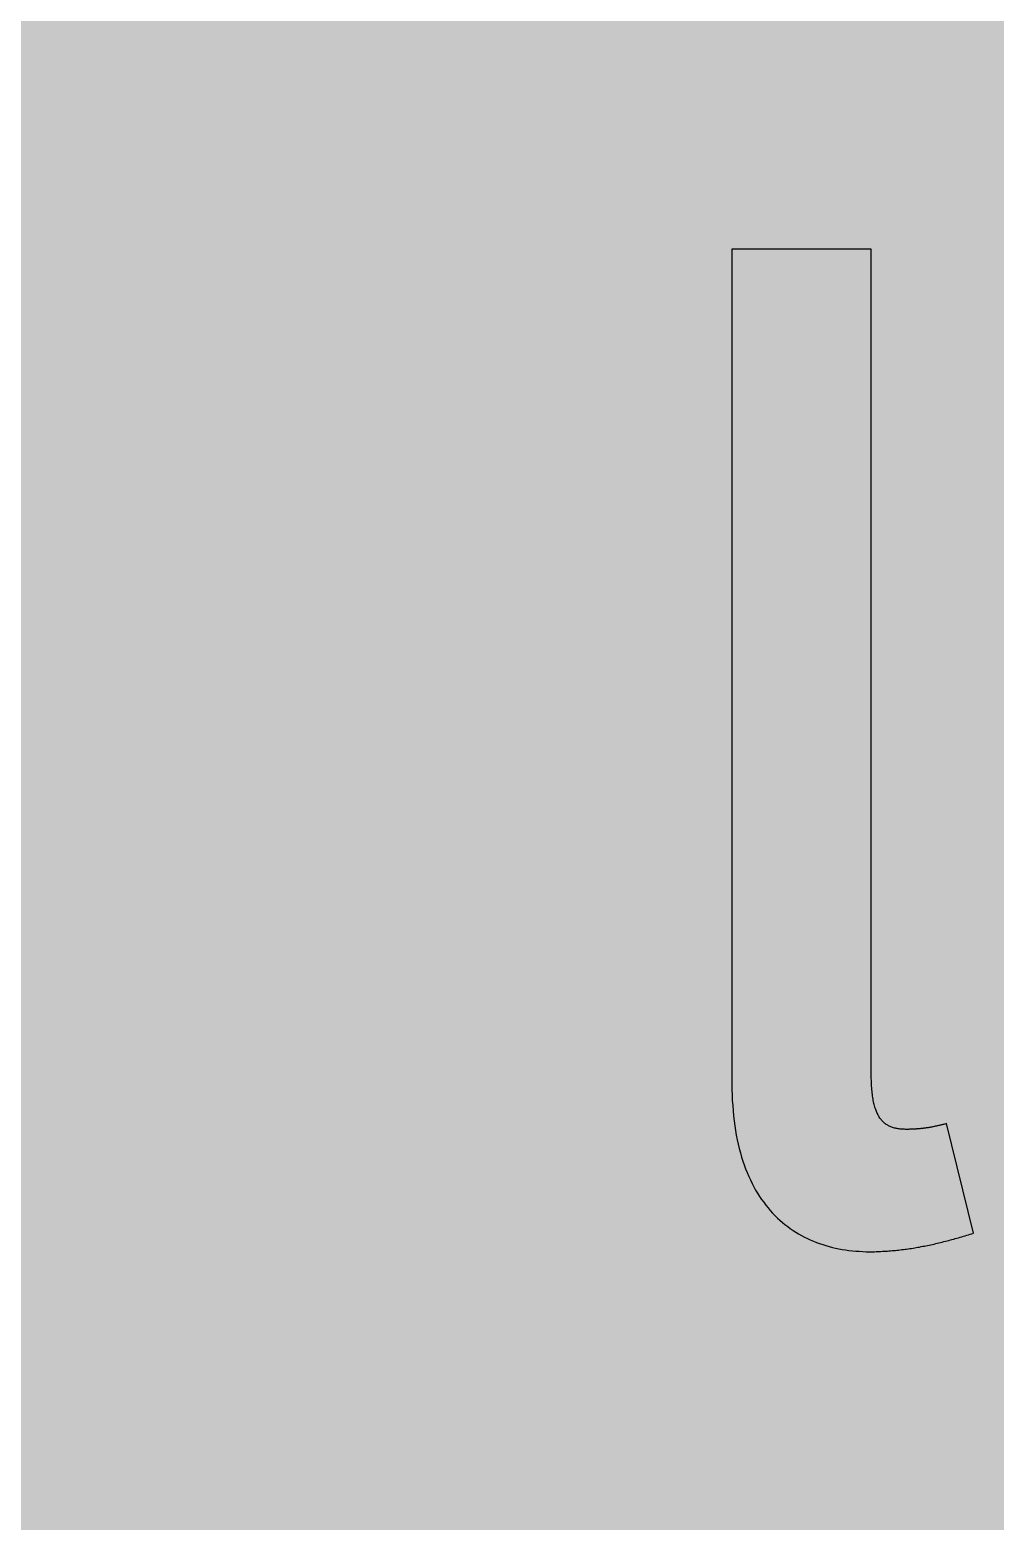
# Model space of a CAD drawing. Header units: millimetres. Extents: x 0 to 265, y 0 to 265.
# Drawn here: x 131.12 to 152.69, y 97.59 to 130.89 of the extents above; entities that cross this region are included whole.
import ezdxf

# ---------------------------------------------------------------- set-up
doc = ezdxf.new("R2010")
doc.units = ezdxf.units.MM

msp = doc.modelspace()

# ---------------------------------------------------------------- hatches: boundary and pattern name
for color, points in [(254, [(14.1633, 0.0536), (13.9878, 0.0533), (13.8125, 0.0559), (13.6373, 0.061), (13.462, 0.0686), (13.2893, 0.0787), (13.114, 0.0914), (12.9413, 0.1041), (12.7686, 0.1219), (12.5959, 0.1397), (12.4231, 0.16), (12.2504, 0.1829), (12.0777, 0.2057), (11.9075, 0.2337), (11.7373, 0.2616), (11.5672, 0.2921), (11.397, 0.3251), (11.2268, 0.3607), (11.0592, 0.3988), (10.8915, 0.4369), (10.7239, 0.4775), (10.5562, 0.5207), (10.3886, 0.5664), (10.2235, 0.6121), (10.0584, 0.6629), (9.8933, 0.7137), (9.7307, 0.7671), (9.5682, 0.8204), (9.4056, 0.8788), (9.2431, 0.9373), (9.083, 0.9982), (8.923, 1.0617), (8.763, 1.1252), (8.6055, 1.1938), (8.4455, 1.2624), (8.2906, 1.331), (8.1331, 1.4046), (7.9781, 1.4783), (7.8232, 1.5545), (7.6708, 1.6332), (7.5184, 1.7145), (7.366, 1.7958), (7.2161, 1.8796), (7.0663, 1.966), (6.919, 2.0523), (6.7716, 2.1438), (6.6243, 2.2352), (6.4795, 2.3266), (6.3348, 2.4232), (6.19, 2.5197), (6.0477, 2.6187), (5.908, 2.7178), (5.7683, 2.8194), (5.6286, 2.9235), (5.4915, 3.0302), (5.3543, 3.1369), (5.2197, 3.2461), (5.0851, 3.3579), (4.953, 3.4722), (4.8209, 3.5865), (4.6914, 3.7033), (4.5644, 3.8202), (4.4348, 3.9395), (4.3104, 4.0615), (4.1859, 4.1859), (4.0615, 4.3104), (3.9395, 4.4348), (3.8202, 4.5618), (3.7033, 4.6914), (3.5865, 4.8209), (3.4722, 4.953), (3.3579, 5.0851), (3.2487, 5.2197), (3.1369, 5.3543), (3.0302, 5.4915), (2.9235, 5.6286), (2.8194, 5.7683), (2.7178, 5.908), (2.6187, 6.0477), (2.5197, 6.19), (2.4232, 6.3348), (2.3266, 6.477), (2.2352, 6.6243), (2.1438, 6.7691), (2.0523, 6.9164), (1.966, 7.0663), (1.8796, 7.2161), (1.7958, 7.366), (1.7145, 7.5184), (1.6332, 7.6708), (1.5545, 7.8232), (1.4783, 7.9781), (1.4046, 8.1331), (1.331, 8.2906), (1.2598, 8.4455), (1.1913, 8.603), (1.1252, 8.763), (1.0592, 8.923), (0.9982, 9.083), (0.9373, 9.2431), (0.8763, 9.4056), (0.8204, 9.5682), (0.7645, 9.7307), (0.7112, 9.8933), (0.6604, 10.0584), (0.6121, 10.2235), (0.5639, 10.3911), (0.5207, 10.5562), (0.4775, 10.7239), (0.4343, 10.8915), (0.3962, 11.0592), (0.3607, 11.2268), (0.3251, 11.397), (0.2921, 11.5672), (0.2616, 11.7373), (0.2311, 11.9075), (0.2057, 12.0802), (0.1803, 12.2504), (0.1575, 12.4231), (0.1372, 12.5959), (0.1194, 12.7686), (0.1041, 12.9413), (0.0889, 13.1166), (0.0787, 13.2893), (0.0686, 13.4645), (0.061, 13.6373), (0.0559, 13.8125), (0.0508, 13.9878), (0.0508, 14.163), (0.0522, 250.5258), (0.0508, 250.7005), (0.0559, 250.8758), (0.061, 251.0485), (0.0686, 251.2238), (0.0787, 251.399), (0.0889, 251.5718), (0.1041, 251.7445), (0.1194, 251.9197), (0.1372, 252.0925), (0.1575, 252.2652), (0.1803, 252.4354), (0.2057, 252.6081), (0.2311, 252.7783), (0.2616, 252.951), (0.2921, 253.1212), (0.3251, 253.2888), (0.3607, 253.459), (0.3962, 253.6266), (0.4343, 253.7968), (0.4775, 253.9644), (0.5207, 254.1295), (0.5639, 254.2972), (0.6121, 254.4623), (0.6604, 254.6274), (0.7112, 254.7925), (0.7645, 254.955), (0.8204, 255.1201), (0.8763, 255.2827), (0.9373, 255.4427), (0.9982, 255.6053), (1.0592, 255.7653), (1.1252, 255.9228), (1.1913, 256.0828), (1.2598, 256.2403), (1.331, 256.3978), (1.4046, 256.5527), (1.4783, 256.7076), (1.5545, 256.8626), (1.6332, 257.015), (1.7145, 257.1674), (1.7958, 257.3198), (1.8796, 257.4696), (1.966, 257.6195), (2.0523, 257.7694), (2.1438, 257.9167), (2.2352, 258.0615), (2.3266, 258.2088), (2.4232, 258.3536), (2.5197, 258.4958), (2.6187, 258.638), (2.7178, 258.7777), (2.8194, 258.92), (2.9235, 259.0571), (3.0302, 259.1943), (3.1369, 259.3315), (3.2487, 259.4661), (3.3579, 259.6007), (3.4722, 259.7328), (3.5865, 259.8649), (3.7033, 259.9944), (3.8202, 260.1239), (3.9395, 260.2509), (4.0615, 260.3779), (4.1859, 260.5024), (4.3104, 260.6243), (4.4348, 260.7462), (4.5644, 260.8656), (4.6914, 260.985), (4.8209, 261.0993), (4.953, 261.2161), (5.0851, 261.3279), (5.2197, 261.4397), (5.3543, 261.5489), (5.4915, 261.6556), (5.6286, 261.7622), (5.7683, 261.8664), (5.908, 261.968), (6.0477, 262.0696), (6.19, 262.1686), (6.3348, 262.2652), (6.4795, 262.3591), (6.6243, 262.4531), (6.7716, 262.5446), (6.919, 262.6335), (7.0663, 262.7198), (7.2161, 262.8062), (7.366, 262.89), (7.5184, 262.9738), (7.6708, 263.0526), (7.8232, 263.1313), (7.9781, 263.2075), (8.1331, 263.2812), (8.2906, 263.3548), (8.4455, 263.4259), (8.6055, 263.4945), (8.763, 263.5606), (8.923, 263.6266), (9.083, 263.6901), (9.2431, 263.7511), (9.4056, 263.8095), (9.5682, 263.8654), (9.7307, 263.9212), (9.8933, 263.9746), (10.0584, 264.0254), (10.2235, 264.0736), (10.3886, 264.1219), (10.5562, 264.1676), (10.7239, 264.2108), (10.8915, 264.2514), (11.0592, 264.2895), (11.2268, 264.3276), (11.397, 264.3632), (11.5672, 264.3937), (11.7373, 264.4267), (11.9075, 264.4546), (12.0777, 264.48), (12.2504, 264.5054), (12.4231, 264.5283), (12.5959, 264.5486), (12.7686, 264.5664), (12.9413, 264.5816), (13.114, 264.5969), (13.2893, 264.6096), (13.462, 264.6172), (13.6373, 264.6248), (13.8125, 264.6324), (13.9878, 264.635), (14.163, 264.635), (250.5244, 264.637), (250.698, 264.635), (250.8733, 264.6324), (251.0485, 264.6248), (251.2238, 264.6172), (251.3965, 264.6096), (251.5718, 264.5969), (251.7445, 264.5816), (251.9172, 264.5664), (252.0899, 264.5486), (252.2626, 264.5283), (252.4354, 264.5054), (252.6081, 264.48), (252.7783, 264.4546), (252.9484, 264.4267), (253.1186, 264.3937), (253.2888, 264.3632), (253.459, 264.3276), (253.6266, 264.2895), (253.7968, 264.2514), (253.9644, 264.2108), (254.1295, 264.1676), (254.2972, 264.1219), (254.4623, 264.0736), (254.6274, 264.0254), (254.7925, 263.9746), (254.955, 263.9212), (255.1201, 263.8654), (255.2827, 263.8095), (255.4427, 263.7511), (255.6053, 263.6901), (255.7653, 263.6266), (255.9228, 263.5606), (256.0828, 263.4945), (256.2403, 263.4259), (256.3978, 263.3548), (256.5527, 263.2812), (256.7076, 263.2075), (256.8626, 263.1313), (257.0175, 263.0526), (257.1699, 262.9738), (257.3198, 262.89), (257.4696, 262.8062), (257.6195, 262.7198), (257.7694, 262.6335), (257.9167, 262.5446), (258.064, 262.4531), (258.2088, 262.3591), (258.3536, 262.2652), (258.4958, 262.1686), (258.638, 262.0696), (258.7803, 261.968), (258.92, 261.8664), (259.0571, 261.7622), (259.1943, 261.6556), (259.3315, 261.5489), (259.4661, 261.4397), (259.6007, 261.3279), (259.7328, 261.2161), (259.8649, 261.0993), (259.9944, 260.985), (260.1239, 260.8656), (260.2509, 260.7462), (260.3779, 260.6243), (260.5024, 260.5024), (260.6243, 260.3779), (260.7462, 260.2509), (260.8656, 260.1239), (260.985, 259.9944), (261.1018, 259.8649), (261.2161, 259.7328), (261.3279, 259.6007), (261.4397, 259.4661), (261.5489, 259.3315), (261.6556, 259.1943), (261.7622, 259.0571), (261.8664, 258.92), (261.968, 258.7777), (262.0696, 258.638), (262.1686, 258.4958), (262.2652, 258.3536), (262.3591, 258.2088), (262.4531, 258.0615), (262.5446, 257.9167), (262.6335, 257.7694), (262.7198, 257.6195), (262.8062, 257.4696), (262.89, 257.3198), (262.9738, 257.1674), (263.0526, 257.015), (263.1313, 256.8626), (263.2075, 256.7076), (263.2812, 256.5527), (263.3548, 256.3978), (263.4259, 256.2403), (263.4945, 256.0828), (263.5606, 255.9228), (263.6266, 255.7653), (263.6876, 255.6053), (263.7485, 255.4427), (263.8095, 255.2827), (263.8654, 255.1201), (263.9212, 254.955), (263.9746, 254.7925), (264.0254, 254.6274), (264.0736, 254.4623), (264.1219, 254.2972), (264.1651, 254.1295), (264.2083, 253.9644), (264.2489, 253.7968), (264.2895, 253.6266), (264.3251, 253.459), (264.3607, 253.2888), (264.3937, 253.1212), (264.4242, 252.951), (264.4521, 252.7783), (264.48, 252.6081), (264.5054, 252.4354), (264.5258, 252.2652), (264.5461, 252.0925), (264.5664, 251.9197), (264.5816, 251.7445), (264.5943, 251.5718), (264.607, 251.399), (264.6172, 251.2238), (264.6248, 251.0485), (264.6299, 250.8758), (264.6324, 250.7005), (264.635, 250.5253), (264.6355, 14.1647), (264.6324, 13.9878), (264.6299, 13.8125), (264.6248, 13.6373), (264.6172, 13.4645), (264.607, 13.2893), (264.5943, 13.1166), (264.5816, 12.9413), (264.5664, 12.7686), (264.5461, 12.5959), (264.5258, 12.4231), (264.5054, 12.2504), (264.48, 12.0802), (264.4521, 11.9075), (264.4242, 11.7373), (264.3937, 11.5672), (264.3607, 11.397), (264.3251, 11.2268), (264.2895, 11.0592), (264.2489, 10.8915), (264.2083, 10.7239), (264.1651, 10.5562), (264.1219, 10.3911), (264.0736, 10.2235), (264.0254, 10.0584), (263.9746, 9.8933), (263.9212, 9.7307), (263.8654, 9.5682), (263.8095, 9.4056), (263.7485, 9.2431), (263.6876, 9.083), (263.6266, 8.923), (263.5606, 8.763), (263.4945, 8.603), (263.4259, 8.4455), (263.3548, 8.2906), (263.2812, 8.1331), (263.2075, 7.9781), (263.1313, 7.8232), (263.0526, 7.6708), (262.9738, 7.5184), (262.89, 7.366), (262.8062, 7.2161), (262.7198, 7.0663), (262.6335, 6.9164), (262.5446, 6.7691), (262.4531, 6.6243), (262.3591, 6.477), (262.2652, 6.3348), (262.1686, 6.19), (262.0696, 6.0477), (261.968, 5.908), (261.8664, 5.7683), (261.7622, 5.6286), (261.6556, 5.4915), (261.5489, 5.3543), (261.4397, 5.2197), (261.3279, 5.0851), (261.2161, 4.953), (261.1018, 4.8209), (260.985, 4.6914), (260.8656, 4.5618), (260.7462, 4.4348), (260.6243, 4.3104), (260.5024, 4.1859), (260.3779, 4.0615), (260.2509, 3.9395), (260.1239, 3.8202), (259.9944, 3.7033), (259.8649, 3.5865), (259.7328, 3.4722), (259.6007, 3.3579), (259.4661, 3.2461), (259.3315, 3.1369), (259.1943, 3.0302), (259.0571, 2.9235), (258.92, 2.8194), (258.7803, 2.7178), (258.638, 2.6187), (258.4958, 2.5197), (258.3536, 2.4232), (258.2088, 2.3266), (258.064, 2.2352), (257.9167, 2.1438), (257.7694, 2.0523), (257.6195, 1.966), (257.4696, 1.8796), (257.3198, 1.7958), (257.1699, 1.7145), (257.0175, 1.6332), (256.8626, 1.5545), (256.7076, 1.4783), (256.5527, 1.4046), (256.3978, 1.331), (256.2403, 1.2624), (256.0828, 1.1938), (255.9228, 1.1252), (255.7653, 1.0617), (255.6053, 0.9982), (255.4427, 0.9373), (255.2827, 0.8788), (255.1201, 0.8204), (254.955, 0.7671), (254.7925, 0.7137), (254.6274, 0.6629), (254.4623, 0.6121), (254.2972, 0.5664), (254.1295, 0.5207), (253.9644, 0.4775), (253.7968, 0.4369), (253.6266, 0.3988), (253.459, 0.3607), (253.2888, 0.3251), (253.1186, 0.2921), (252.9484, 0.2616), (252.7783, 0.2337), (252.6081, 0.2057), (252.4354, 0.1829), (252.2626, 0.16), (252.0899, 0.1397), (251.9172, 0.1219), (251.7445, 0.1041), (251.5718, 0.0914), (251.3965, 0.0787), (251.2238, 0.0686), (251.0485, 0.061), (250.8733, 0.0559), (250.698, 0.0533), (250.5227, 0.0533)]), (144, [(14.1633, 5.3453), (13.9344, 5.3467), (13.7084, 5.3543), (13.4849, 5.3696), (13.2613, 5.3899), (13.0378, 5.4153), (12.8194, 5.4458), (12.6009, 5.4813), (12.385, 5.522), (12.1717, 5.5702), (11.9583, 5.621), (11.7475, 5.6794), (11.5392, 5.7404), (11.3335, 5.8064), (11.1303, 5.8801), (10.9296, 5.9563), (10.729, 6.0376), (10.5334, 6.1239), (10.3378, 6.2128), (10.1473, 6.3094), (9.9593, 6.4084), (9.7714, 6.5126), (9.5885, 6.6218), (9.4082, 6.7335), (9.2304, 6.8504), (9.0576, 6.9698), (8.8849, 7.0968), (8.7173, 7.2238), (8.5522, 7.3584), (8.3896, 7.4955), (8.2321, 7.6352), (8.0772, 7.78), (7.9273, 7.9273), (7.7775, 8.0772), (7.6352, 8.2321), (7.493, 8.3922), (7.3558, 8.5522), (7.2238, 8.7173), (7.0942, 8.8875), (6.9698, 9.0576), (6.8504, 9.2329), (6.7335, 9.4107), (6.6192, 9.591), (6.5126, 9.7739), (6.4084, 9.9593), (6.3068, 10.1473), (6.2128, 10.3403), (6.1214, 10.5334), (6.035, 10.7315), (5.9538, 10.9296), (5.8776, 11.1303), (5.8064, 11.3335), (5.7404, 11.5418), (5.6769, 11.75), (5.621, 11.9583), (5.5677, 12.1717), (5.522, 12.385), (5.4813, 12.6009), (5.4432, 12.8194), (5.4127, 13.0404), (5.3873, 13.2613), (5.3696, 13.4849), (5.3543, 13.7084), (5.3467, 13.937), (5.3416, 14.163), (5.3439, 250.5258), (5.3467, 250.7513), (5.3543, 250.9774), (5.3696, 251.2035), (5.3873, 251.427), (5.4127, 251.648), (5.4432, 251.8664), (5.4813, 252.0848), (5.522, 252.3007), (5.5677, 252.5166), (5.621, 252.7275), (5.6769, 252.9383), (5.7404, 253.1466), (5.8064, 253.3523), (5.8776, 253.5555), (5.9538, 253.7587), (6.035, 253.9568), (6.1214, 254.1524), (6.2128, 254.348), (6.3068, 254.5385), (6.4084, 254.729), (6.5126, 254.9144), (6.6192, 255.0973), (6.7335, 255.2776), (6.8504, 255.4554), (6.9698, 255.6307), (7.0942, 255.8009), (7.2238, 255.9685), (7.3558, 256.1336), (7.493, 256.2962), (7.6352, 256.4536), (7.7775, 256.6086), (7.9273, 256.761), (8.0772, 256.9083), (8.2321, 257.0531), (8.3896, 257.1928), (8.5522, 257.3299), (8.7173, 257.462), (8.8849, 257.5916), (9.0576, 257.716), (9.2304, 257.8379), (9.4082, 257.9548), (9.5885, 258.0665), (9.7714, 258.1758), (9.9593, 258.2799), (10.1473, 258.379), (10.3378, 258.4729), (10.5334, 258.5644), (10.729, 258.6507), (10.9296, 258.732), (11.1303, 258.8082), (11.3335, 258.8793), (11.5392, 258.9479), (11.7475, 259.0089), (11.9583, 259.0673), (12.1717, 259.1181), (12.385, 259.1638), (12.6009, 259.207), (12.8194, 259.2426), (13.0378, 259.273), (13.2613, 259.2984), (13.4849, 259.3188), (13.7084, 259.3315), (13.9344, 259.3416), (14.163, 259.3442), (250.5244, 259.3453), (250.7513, 259.3416), (250.9774, 259.3315), (251.2009, 259.3188), (251.4244, 259.2984), (251.6454, 259.273), (251.8664, 259.2426), (252.0848, 259.207), (252.3007, 259.1638), (252.5141, 259.1181), (252.7275, 259.0673), (252.9383, 259.0089), (253.1466, 258.9479), (253.3523, 258.8793), (253.5555, 258.8082), (253.7562, 258.732), (253.9568, 258.6507), (254.1524, 258.5644), (254.348, 258.4729), (254.5385, 258.379), (254.7264, 258.2799), (254.9144, 258.1758), (255.0973, 258.0665), (255.2776, 257.9548), (255.4554, 257.8379), (255.6281, 257.716), (255.8009, 257.5916), (255.9685, 257.462), (256.1336, 257.3299), (256.2962, 257.1928), (256.4536, 257.0531), (256.6086, 256.9083), (256.7584, 256.761), (256.9083, 256.6086), (257.0505, 256.4536), (257.1928, 256.2962), (257.3299, 256.1336), (257.462, 255.9685), (257.5916, 255.8009), (257.716, 255.6307), (257.8354, 255.4554), (257.9522, 255.2776), (258.0665, 255.0973), (258.1732, 254.9144), (258.2774, 254.729), (258.379, 254.5385), (258.4729, 254.348), (258.5644, 254.1524), (258.6507, 253.9568), (258.732, 253.7587), (258.8082, 253.5555), (258.8793, 253.3523), (258.9454, 253.1466), (259.0089, 252.9383), (259.0648, 252.7275), (259.1156, 252.5166), (259.1638, 252.3007), (259.2045, 252.0848), (259.24, 251.8664), (259.2705, 251.648), (259.2959, 251.427), (259.3162, 251.2035), (259.3315, 250.9774), (259.3391, 250.7513), (259.3416, 250.5253), (259.3439, 14.1647), (259.3391, 13.937), (259.3315, 13.7084), (259.3162, 13.4849), (259.2959, 13.2613), (259.2705, 13.0404), (259.24, 12.8194), (259.2045, 12.6009), (259.1638, 12.385), (259.1156, 12.1717), (259.0648, 11.9583), (259.0089, 11.75), (258.9454, 11.5418), (258.8793, 11.3335), (258.8082, 11.1303), (258.732, 10.9296), (258.6507, 10.7315), (258.5644, 10.5334), (258.4729, 10.3403), (258.379, 10.1473), (258.2774, 9.9593), (258.1732, 9.7739), (258.0665, 9.591), (257.9522, 9.4107), (257.8354, 9.2329), (257.716, 9.0576), (257.5916, 8.8875), (257.462, 8.7173), (257.3299, 8.5522), (257.1928, 8.3922), (257.0505, 8.2321), (256.9083, 8.0772), (256.7584, 7.9273), (256.6086, 7.78), (256.4536, 7.6352), (256.2962, 7.4955), (256.1336, 7.3584), (255.9685, 7.2238), (255.8009, 7.0968), (255.6281, 6.9698), (255.4554, 6.8504), (255.2776, 6.7335), (255.0973, 6.6218), (254.9144, 6.5126), (254.7264, 6.4084), (254.5385, 6.3094), (254.348, 6.2128), (254.1524, 6.1239), (253.9568, 6.0376), (253.7562, 5.9563), (253.5555, 5.8801), (253.3523, 5.8064), (253.1466, 5.7404), (252.9383, 5.6794), (252.7275, 5.621), (252.5141, 5.5702), (252.3007, 5.522), (252.0848, 5.4813), (251.8664, 5.4458), (251.6454, 5.4153), (251.4244, 5.3899), (251.2009, 5.3696), (250.9774, 5.3543), (250.7513, 5.3467), (250.5227, 5.3442)]), (254, [(151.6006, 106.4683), (151.5821, 106.4616), (151.5669, 106.459), (151.5516, 106.4539), (151.5339, 106.4489), (151.5186, 106.4463), (151.5034, 106.4412), (151.4881, 106.4387), (151.4704, 106.4336), (151.4551, 106.4311), (151.4399, 106.426), (151.4246, 106.4235), (151.4094, 106.4209), (151.3942, 106.4158), (151.3789, 106.4133), (151.3637, 106.4108), (151.3484, 106.4082), (151.3332, 106.4031), (151.3205, 106.4006), (151.3053, 106.3981), (151.29, 106.3955), (151.2748, 106.393), (151.2595, 106.3904), (151.2468, 106.3879), (151.2316, 106.3854), (151.2164, 106.3828), (151.2037, 106.3803), (151.1884, 106.3777), (151.1757, 106.3752), (151.1605, 106.3727), (151.1478, 106.3727), (151.1325, 106.3701), (151.1198, 106.3676), (151.1046, 106.365), (151.0919, 106.365), (151.0792, 106.3625), (151.064, 106.36), (151.0513, 106.36), (151.0386, 106.3574), (151.0259, 106.3574), (151.0106, 106.3549), (150.9979, 106.3549), (150.9852, 106.3523), (150.9725, 106.3523), (150.9598, 106.3498), (150.9471, 106.3498), (150.9319, 106.3498), (150.9192, 106.3473), (150.9065, 106.3473), (150.8938, 106.3473), (150.8811, 106.3447), (150.8684, 106.3447), (150.8582, 106.3447), (150.8455, 106.3422), (150.8328, 106.3422), (150.8201, 106.3422), (150.8074, 106.3422), (150.7947, 106.3422), (150.782, 106.3422), (150.7719, 106.3422), (150.7592, 106.3396), (150.7465, 106.3396), (150.7338, 106.3396), (150.7236, 106.3396), (150.7109, 106.3396), (150.6855, 106.3396), (150.6601, 106.3422), (150.6372, 106.3422), (150.6118, 106.3447), (150.589, 106.3447), (150.5661, 106.3473), (150.5433, 106.3498), (150.5204, 106.3523), (150.5001, 106.3574), (150.4772, 106.36), (150.4569, 106.365), (150.4366, 106.3701), (150.4163, 106.3752), (150.3959, 106.3828), (150.3782, 106.3879), (150.3578, 106.3955), (150.3401, 106.4031), (150.3223, 106.4108), (150.3045, 106.4209), (150.2867, 106.4311), (150.2715, 106.4412), (150.2537, 106.4514), (150.2385, 106.4616), (150.2232, 106.4743), (150.208, 106.487), (150.1927, 106.4997), (150.1775, 106.5149), (150.1648, 106.5276), (150.1496, 106.5428), (150.1369, 106.5606), (150.1242, 106.5759), (150.1115, 106.5936), (150.0988, 106.6114), (150.0886, 106.6317), (150.0759, 106.6521), (150.0657, 106.6724), (150.0556, 106.6927), (150.0454, 106.7156), (150.0353, 106.7384), (150.0251, 106.7613), (150.0175, 106.7867), (150.0073, 106.8121), (149.9997, 106.8375), (149.9921, 106.8654), (149.9845, 106.8934), (149.9768, 106.9213), (149.9718, 106.9518), (149.9641, 106.9823), (149.9591, 107.0153), (149.954, 107.0483), (149.9489, 107.0813), (149.9438, 107.1169), (149.9387, 107.1524), (149.9362, 107.188), (149.9311, 107.2261), (149.9286, 107.2642), (149.926, 107.3048), (149.9235, 107.3455), (149.921, 107.3861), (149.921, 107.4293), (149.9184, 107.4725), (149.9184, 107.5182), (149.9159, 107.5639), (149.9159, 107.6096), (149.9182, 125.9953), (146.8067, 125.9953), (146.8067, 107.3573), (146.8069, 107.2312), (146.8095, 107.1067), (146.8145, 106.9873), (146.8222, 106.8705), (146.8298, 106.7537), (146.8425, 106.6394), (146.8552, 106.5301), (146.8679, 106.4209), (146.8857, 106.3142), (146.9034, 106.2101), (146.9238, 106.1085), (146.9466, 106.0094), (146.9695, 105.9104), (146.9949, 105.8164), (147.0203, 105.7224), (147.0508, 105.631), (147.0812, 105.5446), (147.1117, 105.4583), (147.1447, 105.3744), (147.1803, 105.2906), (147.2184, 105.2119), (147.2565, 105.1331), (147.2946, 105.0569), (147.3352, 104.9858), (147.3784, 104.9122), (147.4216, 104.8436), (147.4673, 104.7775), (147.5156, 104.7115), (147.5613, 104.648), (147.6121, 104.587), (147.6629, 104.5286), (147.7137, 104.4702), (147.767, 104.4143), (147.8204, 104.361), (147.8763, 104.3102), (147.9347, 104.2619), (147.9906, 104.2137), (148.0515, 104.1679), (148.1099, 104.1248), (148.1709, 104.0841), (148.2344, 104.0435), (148.2954, 104.0054), (148.3614, 103.9698), (148.4249, 103.9343), (148.4909, 103.9012), (148.557, 103.8708), (148.6256, 103.8428), (148.6941, 103.8149), (148.7627, 103.7895), (148.8338, 103.7666), (148.905, 103.7438), (148.9761, 103.7234), (149.0497, 103.7057), (149.1209, 103.6879), (149.1945, 103.6726), (149.2707, 103.6599), (149.3444, 103.6472), (149.4206, 103.6371), (149.4968, 103.6295), (149.573, 103.6218), (149.6517, 103.6168), (149.7279, 103.6117), (149.8067, 103.6091), (149.8854, 103.6091), (149.921, 103.6091), (149.9565, 103.6091), (149.9921, 103.6091), (150.0276, 103.6117), (150.0632, 103.6117), (150.0988, 103.6142), (150.1343, 103.6142), (150.1699, 103.6168), (150.208, 103.6193), (150.2435, 103.6193), (150.2791, 103.6218), (150.3147, 103.6244), (150.3502, 103.6269), (150.3858, 103.632), (150.4213, 103.6345), (150.4569, 103.6371), (150.4925, 103.6422), (150.528, 103.6447), (150.5636, 103.6498), (150.6017, 103.6549), (150.6372, 103.6574), (150.6728, 103.6625), (150.7084, 103.6676), (150.7439, 103.6726), (150.7795, 103.6777), (150.815, 103.6828), (150.8531, 103.6904), (150.8887, 103.6955), (150.9243, 103.7006), (150.9598, 103.7082), (150.9954, 103.7133), (151.0309, 103.7209), (151.069, 103.7285), (151.1046, 103.7336), (151.1402, 103.7412), (151.1757, 103.7488), (151.2138, 103.7565), (151.2494, 103.7641), (151.2849, 103.7717), (151.3205, 103.7793), (151.3586, 103.7895), (151.3942, 103.7971), (151.4297, 103.8047), (151.4678, 103.8149), (151.5034, 103.8225), (151.5389, 103.8327), (151.577, 103.8403), (151.6126, 103.8504), (151.6507, 103.8606), (151.6863, 103.8708), (151.7218, 103.8809), (151.7599, 103.8911), (151.7955, 103.9012), (151.8336, 103.9114), (151.8691, 103.9216), (151.9072, 103.9317), (151.9428, 103.9419), (151.9809, 103.9546), (152.0165, 103.9647), (152.0546, 103.9749), (152.0927, 103.9876), (152.1282, 103.9978), (152.1663, 104.0105), (152.2019, 104.0232)])]:
    msp.add_hatch(color=color).paths.add_polyline_path(points)
h = msp.add_hatch(color=254)
h.paths.add_polyline_path([(134.6468, 103.7703), (134.6479, 103.7844), (134.6505, 103.8022), (134.6556, 103.8174), (134.6581, 103.8352), (134.6606, 103.8504), (134.6657, 103.8682), (134.6683, 103.8835), (134.6708, 103.9012), (134.6759, 103.919), (134.6784, 103.9343), (134.6835, 103.952), (134.686, 103.9673), (134.6911, 103.9851), (134.6962, 104.0028), (134.6987, 104.0181), (134.7038, 104.0359), (134.7064, 104.0536), (134.7114, 104.0689), (134.7165, 104.0867), (134.7216, 104.1044), (134.7241, 104.1197), (134.7292, 104.1375), (134.7343, 104.1552), (134.7394, 104.1705), (134.7419, 104.1883), (134.747, 104.206), (134.7521, 104.2238), (134.7572, 104.2391), (134.7622, 104.2568), (134.7673, 104.2746), (134.7724, 104.2924), (134.7749, 104.3076), (134.78, 104.3254), (134.7851, 104.3432), (134.7902, 104.361), (134.7953, 104.3762), (134.8003, 104.394), (134.8054, 104.4118), (134.8105, 104.427), (134.8156, 104.4448), (134.8207, 104.4626), (134.8257, 104.4804), (134.8308, 104.4956), (134.8359, 104.5134), (134.841, 104.5312), (134.8461, 104.5464), (134.8511, 104.5642), (134.8537, 104.582), (134.8588, 104.5972), (134.8638, 104.615), (134.8689, 104.6328), (134.874, 104.648), (134.8791, 104.6658), (134.8842, 104.681), (134.8892, 104.6988), (134.8943, 104.7166), (134.8994, 104.7318), (134.9019, 104.7496), (134.907, 104.7648), (134.9121, 104.7826), (134.9172, 104.7979), (134.9223, 104.8156), (134.9273, 104.8309), (134.9299, 104.8487), (134.9604, 104.808), (134.9908, 104.7674), (135.0213, 104.7293), (135.0543, 104.6912), (135.0848, 104.6531), (135.1178, 104.615), (135.1509, 104.5794), (135.1839, 104.5413), (135.2169, 104.5058), (135.2499, 104.4702), (135.2855, 104.4346), (135.3185, 104.4016), (135.3541, 104.3661), (135.3896, 104.333), (135.4277, 104.3), (135.4633, 104.267), (135.5014, 104.2365), (135.5395, 104.2035), (135.5776, 104.173), (135.6157, 104.1451), (135.6563, 104.1146), (135.697, 104.0841), (135.7376, 104.0562), (135.7782, 104.0282), (135.8189, 104.0028), (135.8621, 103.9749), (135.9027, 103.9495), (135.9459, 103.9241), (135.9916, 103.8987), (136.0348, 103.8733), (136.0805, 103.8504), (136.1262, 103.8276), (136.1719, 103.8047), (136.2177, 103.7844), (136.2659, 103.7615), (136.3142, 103.7412), (136.3624, 103.7209), (136.4107, 103.7031), (136.4615, 103.6853), (136.5098, 103.6676), (136.5606, 103.6498), (136.6139, 103.632), (136.6647, 103.6168), (136.718, 103.6015), (136.7714, 103.5863), (136.8247, 103.5736), (136.8806, 103.5609), (136.9365, 103.5482), (136.9924, 103.5355), (137.0482, 103.5253), (137.1067, 103.5152), (137.1651, 103.505), (137.2235, 103.4974), (137.2819, 103.4898), (137.3429, 103.4821), (137.4038, 103.4745), (137.4648, 103.4694), (137.5258, 103.4644), (137.5893, 103.4593), (137.6528, 103.4567), (137.7188, 103.4542), (137.7823, 103.4517), (137.8483, 103.4517), (137.9144, 103.4517), (138.082, 103.4517), (138.2446, 103.4593), (138.4046, 103.4694), (138.5621, 103.4821), (138.7196, 103.5025), (138.872, 103.5253), (139.0218, 103.5507), (139.1717, 103.5812), (139.3165, 103.6168), (139.4612, 103.6574), (139.6009, 103.7006), (139.7406, 103.7488), (139.8753, 103.7996), (140.0099, 103.8581), (140.1394, 103.919), (140.269, 103.9825), (140.3934, 104.0536), (140.5179, 104.1273), (140.6398, 104.206), (140.7566, 104.2899), (140.8735, 104.3762), (140.9878, 104.4677), (141.097, 104.5642), (141.2062, 104.6658), (141.3104, 104.7725), (141.4145, 104.8817), (141.5161, 104.996), (141.6126, 105.1179), (141.7091, 105.2398), (141.8006, 105.3694), (141.892, 105.504), (141.9784, 105.6411), (142.0647, 105.7834), (142.146, 105.9332), (142.2273, 106.0856), (142.3035, 106.2431), (142.3772, 106.4057), (142.4508, 106.5708), (142.5194, 106.7435), (142.5854, 106.9213), (142.6489, 107.1016), (142.7124, 107.2896), (142.7709, 107.4801), (142.8267, 107.6782), (142.8801, 107.8789), (142.9309, 108.0846), (142.9791, 108.298), (143.0223, 108.5139), (143.0655, 108.7349), (143.1061, 108.9635), (143.1442, 109.1946), (143.1773, 109.4334), (143.2103, 109.6747), (143.2382, 109.9236), (143.2636, 110.175), (143.289, 110.4341), (143.3093, 110.6983), (143.3271, 110.965), (143.3424, 111.2393), (143.3551, 111.5187), (143.3652, 111.8032), (143.3703, 112.0953), (143.3754, 112.3899), (143.3779, 112.6896), (143.3754, 112.9868), (143.3703, 113.2764), (143.3652, 113.5609), (143.3551, 113.8352), (143.3424, 114.1044), (143.3271, 114.366), (143.3119, 114.6226), (143.2916, 114.8715), (143.2687, 115.1128), (143.2433, 115.349), (143.2154, 115.5776), (143.1874, 115.8011), (143.1544, 116.017), (143.1188, 116.2279), (143.0833, 116.4336), (143.0426, 116.6317), (143.002, 116.8248), (142.9563, 117.0102), (142.9106, 117.1905), (142.8623, 117.3658), (142.8115, 117.536), (142.7582, 117.6985), (142.7048, 117.856), (142.6464, 118.0109), (142.588, 118.1583), (142.5245, 118.3005), (142.461, 118.4377), (142.3975, 118.5697), (142.3289, 118.6967), (142.2603, 118.8187), (142.1867, 118.9355), (142.113, 119.0473), (142.0393, 119.1565), (141.9606, 119.2581), (141.8819, 119.3571), (141.8006, 119.4511), (141.7193, 119.5426), (141.6355, 119.6264), (141.5491, 119.7077), (141.4602, 119.7864), (141.3713, 119.8575), (141.2799, 119.9286), (141.1859, 119.9921), (141.0919, 120.0531), (140.9954, 120.1115), (140.8963, 120.1649), (140.7973, 120.2157), (140.6982, 120.2639), (140.5941, 120.3071), (140.4899, 120.3452), (140.3858, 120.3833), (140.2791, 120.4163), (140.1724, 120.4468), (140.0607, 120.4747), (139.9515, 120.4976), (139.8397, 120.5205), (139.7254, 120.5382), (139.6111, 120.5535), (139.4968, 120.5662), (139.3774, 120.5789), (139.2606, 120.5865), (139.1412, 120.5916), (139.0218, 120.5941), (138.8999, 120.5967), (138.8212, 120.5967), (138.7475, 120.5941), (138.6713, 120.5916), (138.5976, 120.5865), (138.524, 120.5814), (138.4529, 120.5763), (138.3792, 120.5687), (138.3106, 120.5611), (138.2395, 120.5509), (138.1709, 120.5408), (138.1023, 120.5281), (138.0363, 120.5154), (137.9703, 120.5027), (137.9042, 120.4874), (137.8407, 120.4722), (137.7772, 120.457), (137.7137, 120.4392), (137.6528, 120.4189), (137.5893, 120.4011), (137.5308, 120.3808), (137.4699, 120.3579), (137.4115, 120.3376), (137.353, 120.3147), (137.2972, 120.2893), (137.2413, 120.2639), (137.1854, 120.2385), (137.1295, 120.2131), (137.0762, 120.1852), (137.0228, 120.1572), (136.9695, 120.1293), (136.9187, 120.0988), (136.8679, 120.0683), (136.8171, 120.0379), (136.7688, 120.0048), (136.7206, 119.9718), (136.6723, 119.9388), (136.6241, 119.9032), (136.5783, 119.8702), (136.5326, 119.8347), (136.4869, 119.7966), (136.4412, 119.761), (136.398, 119.7229), (136.3548, 119.6848), (136.3116, 119.6467), (136.271, 119.6061), (136.2304, 119.5654), (136.1897, 119.5248), (136.1491, 119.4841), (136.111, 119.441), (136.0729, 119.4003), (136.0348, 119.3571), (135.9967, 119.314), (135.9611, 119.2682), (135.9256, 119.2251), (135.89, 119.1793), (135.8544, 119.1336), (135.8189, 119.0879), (135.7859, 119.0422), (135.7528, 118.9939), (135.7224, 118.9482), (135.6893, 118.8999), (135.6589, 118.8517), (135.6284, 118.8034), (135.5979, 118.7526), (135.599, 125.9953), (132.4875, 125.9953), (132.4875, 103.7703)])
edge = h.paths.add_edge_path(flags=16)
edge.add_line((137.9485, 118.0246), (138.0261, 118.0211))
edge.add_line((138.0261, 118.0211), (138.1049, 118.0186))
edge.add_line((138.1049, 118.0186), (138.1811, 118.0135))
edge.add_line((138.1811, 118.0135), (138.2547, 118.0059))
edge.add_line((138.2547, 118.0059), (138.3284, 117.9982))
edge.add_line((138.3284, 117.9982), (138.3995, 117.9855))
edge.add_line((138.3995, 117.9855), (138.4681, 117.9703))
edge.add_line((138.4681, 117.9703), (138.5367, 117.9551))
edge.add_line((138.5367, 117.9551), (138.6027, 117.9373))
edge.add_line((138.6027, 117.9373), (138.6662, 117.9144))
edge.add_line((138.6662, 117.9144), (138.7297, 117.8916))
edge.add_line((138.7297, 117.8916), (138.7907, 117.8662))
edge.add_line((138.7907, 117.8662), (138.8516, 117.8382))
edge.add_line((138.8516, 117.8382), (138.9101, 117.8077))
edge.add_line((138.9101, 117.8077), (138.9685, 117.7747))
edge.add_line((138.9685, 117.7747), (139.0218, 117.7392))
edge.add_line((139.0218, 117.7392), (139.0777, 117.7011))
edge.add_line((139.0777, 117.7011), (139.1285, 117.6604))
edge.add_line((139.1285, 117.6604), (139.1793, 117.6172))
edge.add_line((139.1793, 117.6172), (139.2301, 117.569))
edge.add_line((139.2301, 117.569), (139.2784, 117.5207))
edge.add_line((139.2784, 117.5207), (139.3241, 117.4699))
edge.add_line((139.3241, 117.4699), (139.3698, 117.414))
edge.add_line((139.3698, 117.414), (139.413, 117.3582))
edge.add_line((139.413, 117.3582), (139.4562, 117.2972))
edge.add_line((139.4562, 117.2972), (139.4968, 117.2337))
edge.add_line((139.4968, 117.2337), (139.5374, 117.1677))
edge.add_line((139.5374, 117.1677), (139.5755, 117.0991))
edge.add_line((139.5755, 117.0991), (139.6136, 117.028))
edge.add_line((139.6136, 117.028), (139.6492, 116.9518))
edge.add_line((139.6492, 116.9518), (139.6848, 116.8756))
edge.add_line((139.6848, 116.8756), (139.7178, 116.7943))
edge.add_line((139.7178, 116.7943), (139.7508, 116.7105))
edge.add_line((139.7508, 116.7105), (139.7813, 116.6216))
edge.add_line((139.7813, 116.6216), (139.8092, 116.5327))
edge.add_line((139.8092, 116.5327), (139.8397, 116.4387))
edge.add_line((139.8397, 116.4387), (139.8651, 116.3422))
edge.add_line((139.8651, 116.3422), (139.893, 116.2406))
edge.add_line((139.893, 116.2406), (139.9159, 116.1364))
edge.add_line((139.9159, 116.1364), (139.9413, 116.0297))
edge.add_line((139.9413, 116.0297), (139.9642, 115.9205))
edge.add_line((139.9642, 115.9205), (139.9845, 115.8062))
edge.add_line((139.9845, 115.8062), (140.0048, 115.6894))
edge.add_line((140.0048, 115.6894), (140.0251, 115.57))
edge.add_line((140.0251, 115.57), (140.0429, 115.4455))
edge.add_line((140.0429, 115.4455), (140.0607, 115.316))
edge.add_line((140.0607, 115.316), (140.0759, 115.1865))
edge.add_line((140.0759, 115.1865), (140.0912, 115.0518))
edge.add_line((140.0912, 115.0518), (140.1039, 114.9121))
edge.add_line((140.1039, 114.9121), (140.1166, 114.7699))
edge.add_line((140.1166, 114.7699), (140.1293, 114.6251))
edge.add_line((140.1293, 114.6251), (140.1394, 114.4753))
edge.add_line((140.1394, 114.4753), (140.1496, 114.3203))
edge.add_line((140.1496, 114.3203), (140.1597, 114.1628))
edge.add_line((140.1597, 114.1628), (140.1674, 114.0028))
edge.add_line((140.1674, 114.0028), (140.175, 113.8377))
edge.add_line((140.175, 113.8377), (140.1826, 113.6675))
edge.add_line((140.1826, 113.6675), (140.1877, 113.4948))
edge.add_line((140.1877, 113.4948), (140.1928, 113.3196))
edge.add_line((140.1928, 113.3196), (140.1953, 113.1367))
edge.add_line((140.1953, 113.1367), (140.1978, 112.9538))
edge.add_line((140.1978, 112.9538), (140.2004, 112.7633))
edge.add_line((140.2004, 112.7633), (140.2004, 112.5703))
edge.add_line((140.2004, 112.5703), (140.2029, 112.3721))
edge.add_line((140.2029, 112.3721), (140.2004, 112.1435))
edge.add_line((140.2004, 112.1435), (140.2004, 111.92))
edge.add_line((140.2004, 111.92), (140.1978, 111.699))
edge.add_line((140.1978, 111.699), (140.1928, 111.4857))
edge.add_line((140.1928, 111.4857), (140.1877, 111.2774))
edge.add_line((140.1877, 111.2774), (140.1801, 111.0717))
edge.add_line((140.1801, 111.0717), (140.1724, 110.8735))
edge.add_line((140.1724, 110.8735), (140.1648, 110.678))
edge.add_line((140.1648, 110.678), (140.1547, 110.4875))
edge.add_line((140.1547, 110.4875), (140.1445, 110.3046))
edge.add_line((140.1445, 110.3046), (140.1318, 110.1242))
edge.add_line((140.1318, 110.1242), (140.1166, 109.9464))
edge.add_line((140.1166, 109.9464), (140.1013, 109.7763))
edge.add_line((140.1013, 109.7763), (140.0861, 109.6112))
edge.add_line((140.0861, 109.6112), (140.0683, 109.4486))
edge.add_line((140.0683, 109.4486), (140.048, 109.2911))
edge.add_line((140.048, 109.2911), (140.0277, 109.1387))
edge.add_line((140.0277, 109.1387), (140.0073, 108.9889))
edge.add_line((140.0073, 108.9889), (139.9845, 108.8441))
edge.add_line((139.9845, 108.8441), (139.9591, 108.7044))
edge.add_line((139.9591, 108.7044), (139.9337, 108.5698))
edge.add_line((139.9337, 108.5698), (139.9057, 108.4377))
edge.add_line((139.9057, 108.4377), (139.8778, 108.3107))
edge.add_line((139.8778, 108.3107), (139.8473, 108.1862))
edge.add_line((139.8473, 108.1862), (139.8143, 108.0668))
edge.add_line((139.8143, 108.0668), (139.7813, 107.9525))
edge.add_line((139.7813, 107.9525), (139.7483, 107.8408))
edge.add_line((139.7483, 107.8408), (139.7102, 107.7341))
edge.add_line((139.7102, 107.7341), (139.6721, 107.63))
edge.add_line((139.6721, 107.63), (139.634, 107.5284))
edge.add_line((139.634, 107.5284), (139.5933, 107.4318))
edge.add_line((139.5933, 107.4318), (139.5501, 107.3404))
edge.add_line((139.5501, 107.3404), (139.507, 107.2515))
edge.add_line((139.507, 107.2515), (139.4612, 107.1651))
edge.add_line((139.4612, 107.1651), (139.413, 107.0839))
edge.add_line((139.413, 107.0839), (139.3647, 107.0051))
edge.add_line((139.3647, 107.0051), (139.3139, 106.9315))
edge.add_line((139.3139, 106.9315), (139.2631, 106.8603))
edge.add_line((139.2631, 106.8603), (139.2098, 106.7918))
edge.add_line((139.2098, 106.7918), (139.1539, 106.7257))
edge.add_line((139.1539, 106.7257), (139.0955, 106.6648))
edge.add_line((139.0955, 106.6648), (139.0371, 106.6063))
edge.add_line((139.0371, 106.6063), (138.9761, 106.5505))
edge.add_line((138.9761, 106.5505), (138.9151, 106.4971))
edge.add_line((138.9151, 106.4971), (138.8516, 106.4489))
edge.add_line((138.8516, 106.4489), (138.7856, 106.4031))
edge.add_line((138.7856, 106.4031), (138.717, 106.36))
edge.add_line((138.717, 106.36), (138.6484, 106.3193))
edge.add_line((138.6484, 106.3193), (138.5773, 106.2812))
edge.add_line((138.5773, 106.2812), (138.5037, 106.2457))
edge.add_line((138.5037, 106.2457), (138.4275, 106.2152))
edge.add_line((138.4275, 106.2152), (138.3513, 106.1847))
edge.add_line((138.3513, 106.1847), (138.2725, 106.1568))
edge.add_line((138.2725, 106.1568), (138.1938, 106.1339))
edge.add_line((138.1938, 106.1339), (138.11, 106.111))
edge.add_line((138.11, 106.111), (138.0261, 106.0933))
edge.add_line((138.0261, 106.0933), (137.9398, 106.0755))
edge.add_line((137.9398, 106.0755), (137.8509, 106.0628))
edge.add_line((137.8509, 106.0628), (137.762, 106.0501))
edge.add_line((137.762, 106.0501), (137.668, 106.0399))
edge.add_line((137.668, 106.0399), (137.574, 106.0323))
edge.add_line((137.574, 106.0323), (137.48, 106.0272))
edge.add_line((137.48, 106.0272), (137.381, 106.0247))
edge.add_line((137.381, 106.0247), (137.2794, 106.0221))
edge.add_line((137.2794, 106.0221), (137.2514, 106.0221))
edge.add_line((137.2514, 106.0221), (137.2235, 106.0247))
edge.add_line((137.2235, 106.0247), (137.1956, 106.0247))
edge.add_line((137.1956, 106.0247), (137.1676, 106.0247))
edge.add_line((137.1676, 106.0247), (137.1397, 106.0272))
edge.add_line((137.1397, 106.0272), (137.1117, 106.0272))
edge.add_line((137.1117, 106.0272), (137.0838, 106.0298))
edge.add_line((137.0838, 106.0298), (137.0559, 106.0323))
edge.add_line((137.0559, 106.0323), (137.0279, 106.0348))
edge.add_line((137.0279, 106.0348), (137, 106.0374))
edge.add_line((137, 106.0374), (136.972, 106.0399))
edge.add_line((136.972, 106.0399), (136.9441, 106.0425))
edge.add_line((136.9441, 106.0425), (136.9162, 106.0475))
edge.add_line((136.9162, 106.0475), (136.8882, 106.0501))
edge.add_line((136.8882, 106.0501), (136.8628, 106.0552))
edge.add_line((136.8628, 106.0552), (136.8349, 106.0577))
edge.add_line((136.8349, 106.0577), (136.8069, 106.0628))
edge.add_line((136.8069, 106.0628), (136.779, 106.0679))
edge.add_line((136.779, 106.0679), (136.7511, 106.0729))
edge.add_line((136.7511, 106.0729), (136.7257, 106.078))
edge.add_line((136.7257, 106.078), (136.6977, 106.0831))
edge.add_line((136.6977, 106.0831), (136.6698, 106.0882))
edge.add_line((136.6698, 106.0882), (136.6444, 106.0958))
edge.add_line((136.6444, 106.0958), (136.6164, 106.1009))
edge.add_line((136.6164, 106.1009), (136.591, 106.1085))
edge.add_line((136.591, 106.1085), (136.5631, 106.1161))
edge.add_line((136.5631, 106.1161), (136.5352, 106.1212))
edge.add_line((136.5352, 106.1212), (136.5098, 106.1288))
edge.add_line((136.5098, 106.1288), (136.4818, 106.1364))
edge.add_line((136.4818, 106.1364), (136.4564, 106.1466))
edge.add_line((136.4564, 106.1466), (136.431, 106.1542))
edge.add_line((136.431, 106.1542), (136.4031, 106.1618))
edge.add_line((136.4031, 106.1618), (136.3777, 106.1695))
edge.add_line((136.3777, 106.1695), (136.3497, 106.1796))
edge.add_line((136.3497, 106.1796), (136.3243, 106.1898))
edge.add_line((136.3243, 106.1898), (136.2989, 106.1974))
edge.add_line((136.2989, 106.1974), (136.271, 106.2076))
edge.add_line((136.271, 106.2076), (136.2456, 106.2177))
edge.add_line((136.2456, 106.2177), (136.2202, 106.2279))
edge.add_line((136.2202, 106.2279), (136.1948, 106.238))
edge.add_line((136.1948, 106.238), (136.1694, 106.2482))
edge.add_line((136.1694, 106.2482), (136.144, 106.2609))
edge.add_line((136.144, 106.2609), (136.1161, 106.2711))
edge.add_line((136.1161, 106.2711), (136.0907, 106.2838))
edge.add_line((136.0907, 106.2838), (136.0653, 106.2939))
edge.add_line((136.0653, 106.2939), (136.0399, 106.3066))
edge.add_line((136.0399, 106.3066), (136.0145, 106.3193))
edge.add_line((136.0145, 106.3193), (135.9891, 106.332))
edge.add_line((135.9891, 106.332), (135.9662, 106.3447))
edge.add_line((135.9662, 106.3447), (135.9408, 106.3574))
edge.add_line((135.9408, 106.3574), (135.9154, 106.3701))
edge.add_line((135.9154, 106.3701), (135.89, 106.3828))
edge.add_line((135.89, 106.3828), (135.8646, 106.3955))
edge.add_line((135.8646, 106.3955), (135.8392, 106.4108))
edge.add_line((135.8392, 106.4108), (135.8163, 106.4235))
edge.add_line((135.8163, 106.4235), (135.7909, 106.4387))
edge.add_line((135.7909, 106.4387), (135.7655, 106.4539))
edge.add_line((135.7655, 106.4539), (135.7427, 106.4692))
edge.add_line((135.7427, 106.4692), (135.7173, 106.4844))
edge.add_line((135.7173, 106.4844), (135.6944, 106.4997))
edge.add_line((135.6944, 106.4997), (135.669, 106.5149))
edge.add_line((135.669, 106.5149), (135.6462, 106.5301))
edge.add_line((135.6462, 106.5301), (135.6208, 106.5454))
edge.add_line((135.6208, 106.5454), (135.5979, 106.5632))
edge.add_line((135.5979, 106.5632), (135.599, 114.9142))
edge.add_line((135.599, 114.9142), (135.5979, 114.9807))
edge.add_line((135.5979, 114.9807), (135.6004, 115.0468))
edge.add_line((135.6004, 115.0468), (135.603, 115.1153))
edge.add_line((135.603, 115.1153), (135.6055, 115.1839))
edge.add_line((135.6055, 115.1839), (135.6106, 115.2525))
edge.add_line((135.6106, 115.2525), (135.6157, 115.3211))
edge.add_line((135.6157, 115.3211), (135.6233, 115.3871))
edge.add_line((135.6233, 115.3871), (135.6309, 115.4557))
edge.add_line((135.6309, 115.4557), (135.6411, 115.5243))
edge.add_line((135.6411, 115.5243), (135.6487, 115.5929))
edge.add_line((135.6487, 115.5929), (135.6614, 115.6614))
edge.add_line((135.6614, 115.6614), (135.6741, 115.73))
edge.add_line((135.6741, 115.73), (135.6868, 115.7986))
edge.add_line((135.6868, 115.7986), (135.6995, 115.8672))
edge.add_line((135.6995, 115.8672), (135.7173, 115.9332))
edge.add_line((135.7173, 115.9332), (135.7325, 116.0018))
edge.add_line((135.7325, 116.0018), (135.7503, 116.0678))
edge.add_line((135.7503, 116.0678), (135.7681, 116.1364))
edge.add_line((135.7681, 116.1364), (135.7884, 116.2025))
edge.add_line((135.7884, 116.2025), (135.8113, 116.2685))
edge.add_line((135.8113, 116.2685), (135.8316, 116.332))
edge.add_line((135.8316, 116.332), (135.8544, 116.398))
edge.add_line((135.8544, 116.398), (135.8798, 116.4615))
edge.add_line((135.8798, 116.4615), (135.9052, 116.525))
edge.add_line((135.9052, 116.525), (135.9332, 116.5885))
edge.add_line((135.9332, 116.5885), (135.9611, 116.6495))
edge.add_line((135.9611, 116.6495), (135.9891, 116.7105))
edge.add_line((135.9891, 116.7105), (136.0195, 116.7714))
edge.add_line((136.0195, 116.7714), (136.0526, 116.8298))
edge.add_line((136.0526, 116.8298), (136.083, 116.8908))
edge.add_line((136.083, 116.8908), (136.1186, 116.9467))
edge.add_line((136.1186, 116.9467), (136.1542, 117.0051))
edge.add_line((136.1542, 117.0051), (136.1897, 117.0584))
edge.add_line((136.1897, 117.0584), (136.2278, 117.1143))
edge.add_line((136.2278, 117.1143), (136.2659, 117.1677))
edge.add_line((136.2659, 117.1677), (136.3066, 117.221))
edge.add_line((136.3066, 117.221), (136.3472, 117.2718))
edge.add_line((136.3472, 117.2718), (136.3904, 117.3201))
edge.add_line((136.3904, 117.3201), (136.4336, 117.3683))
edge.add_line((136.4336, 117.3683), (136.4793, 117.4166))
edge.add_line((136.4793, 117.4166), (136.525, 117.4623))
edge.add_line((136.525, 117.4623), (136.5707, 117.5055))
edge.add_line((136.5707, 117.5055), (136.6215, 117.5487))
edge.add_line((136.6215, 117.5487), (136.6698, 117.5893))
edge.add_line((136.6698, 117.5893), (136.7231, 117.6299))
edge.add_line((136.7231, 117.6299), (136.7739, 117.668))
edge.add_line((136.7739, 117.668), (136.8273, 117.7036))
edge.add_line((136.8273, 117.7036), (136.8831, 117.7392))
edge.add_line((136.8831, 117.7392), (136.939, 117.7722))
edge.add_line((136.939, 117.7722), (136.9974, 117.8027))
edge.add_line((136.9974, 117.8027), (137.0559, 117.8306))
edge.add_line((137.0559, 117.8306), (137.1168, 117.8585))
edge.add_line((137.1168, 117.8585), (137.1778, 117.8839))
edge.add_line((137.1778, 117.8839), (137.2413, 117.9068))
edge.add_line((137.2413, 117.9068), (137.3073, 117.9297))
edge.add_line((137.3073, 117.9297), (137.3734, 117.9474))
edge.add_line((137.3734, 117.9474), (137.4394, 117.9652))
edge.add_line((137.4394, 117.9652), (137.508, 117.9805))
edge.add_line((137.508, 117.9805), (137.5766, 117.9932))
edge.add_line((137.5766, 117.9932), (137.6477, 118.0033))
edge.add_line((137.6477, 118.0033), (137.7213, 118.0135))
edge.add_line((137.7213, 118.0135), (137.795, 118.0186))
edge.add_line((137.795, 118.0186), (137.8712, 118.0211))
edge.add_line((137.8712, 118.0211), (137.9474, 118.0236))

# ---------------------------------------------------------------- linework, layer by layer
at = {"color": 254}
msp.add_lwpolyline([(151.6006, 106.4683), (151.5821, 106.4616), (151.5669, 106.459), (151.5516, 106.4539), (151.5339, 106.4489), (151.5186, 106.4463), (151.5034, 106.4412), (151.4881, 106.4387), (151.4704, 106.4336), (151.4551, 106.4311), (151.4399, 106.426), (151.4246, 106.4235), (151.4094, 106.4209), (151.3942, 106.4158), (151.3789, 106.4133), (151.3637, 106.4108), (151.3484, 106.4082), (151.3332, 106.4031), (151.3205, 106.4006), (151.3053, 106.3981), (151.29, 106.3955), (151.2748, 106.393), (151.2595, 106.3904), (151.2468, 106.3879), (151.2316, 106.3854), (151.2164, 106.3828), (151.2037, 106.3803), (151.1884, 106.3777), (151.1757, 106.3752), (151.1605, 106.3727), (151.1478, 106.3727), (151.1325, 106.3701), (151.1198, 106.3676), (151.1046, 106.365), (151.0919, 106.365), (151.0792, 106.3625), (151.064, 106.36), (151.0513, 106.36), (151.0386, 106.3574), (151.0259, 106.3574), (151.0106, 106.3549), (150.9979, 106.3549), (150.9852, 106.3523), (150.9725, 106.3523), (150.9598, 106.3498), (150.9471, 106.3498), (150.9319, 106.3498), (150.9192, 106.3473), (150.9065, 106.3473), (150.8938, 106.3473), (150.8811, 106.3447), (150.8684, 106.3447), (150.8582, 106.3447), (150.8455, 106.3422), (150.8328, 106.3422), (150.8201, 106.3422), (150.8074, 106.3422), (150.7947, 106.3422), (150.782, 106.3422), (150.7719, 106.3422), (150.7592, 106.3396), (150.7465, 106.3396), (150.7338, 106.3396), (150.7236, 106.3396), (150.7109, 106.3396), (150.6855, 106.3396), (150.6601, 106.3422), (150.6372, 106.3422), (150.6118, 106.3447), (150.589, 106.3447), (150.5661, 106.3473), (150.5433, 106.3498), (150.5204, 106.3523), (150.5001, 106.3574), (150.4772, 106.36), (150.4569, 106.365), (150.4366, 106.3701), (150.4163, 106.3752), (150.3959, 106.3828), (150.3782, 106.3879), (150.3578, 106.3955), (150.3401, 106.4031), (150.3223, 106.4108), (150.3045, 106.4209), (150.2867, 106.4311), (150.2715, 106.4412), (150.2537, 106.4514), (150.2385, 106.4616), (150.2232, 106.4743), (150.208, 106.487), (150.1927, 106.4997), (150.1775, 106.5149), (150.1648, 106.5276), (150.1496, 106.5428), (150.1369, 106.5606), (150.1242, 106.5759), (150.1115, 106.5936), (150.0988, 106.6114), (150.0886, 106.6317), (150.0759, 106.6521), (150.0657, 106.6724), (150.0556, 106.6927), (150.0454, 106.7156), (150.0353, 106.7384), (150.0251, 106.7613), (150.0175, 106.7867), (150.0073, 106.8121), (149.9997, 106.8375), (149.9921, 106.8654), (149.9845, 106.8934), (149.9768, 106.9213), (149.9718, 106.9518), (149.9641, 106.9823), (149.9591, 107.0153), (149.954, 107.0483), (149.9489, 107.0813), (149.9438, 107.1169), (149.9387, 107.1524), (149.9362, 107.188), (149.9311, 107.2261), (149.9286, 107.2642), (149.926, 107.3048), (149.9235, 107.3455), (149.921, 107.3861), (149.921, 107.4293), (149.9184, 107.4725), (149.9184, 107.5182), (149.9159, 107.5639), (149.9159, 107.6096), (149.9182, 125.9953), (146.8067, 125.9953), (146.8067, 107.3573), (146.8069, 107.2312), (146.8095, 107.1067), (146.8145, 106.9873), (146.8222, 106.8705), (146.8298, 106.7537), (146.8425, 106.6394), (146.8552, 106.5301), (146.8679, 106.4209), (146.8857, 106.3142), (146.9034, 106.2101), (146.9238, 106.1085), (146.9466, 106.0094), (146.9695, 105.9104), (146.9949, 105.8164), (147.0203, 105.7224), (147.0508, 105.631), (147.0812, 105.5446), (147.1117, 105.4583), (147.1447, 105.3744), (147.1803, 105.2906), (147.2184, 105.2119), (147.2565, 105.1331), (147.2946, 105.0569), (147.3352, 104.9858), (147.3784, 104.9122), (147.4216, 104.8436), (147.4673, 104.7775), (147.5156, 104.7115), (147.5613, 104.648), (147.6121, 104.587), (147.6629, 104.5286), (147.7137, 104.4702), (147.767, 104.4143), (147.8204, 104.361), (147.8763, 104.3102), (147.9347, 104.2619), (147.9906, 104.2137), (148.0515, 104.1679), (148.1099, 104.1248), (148.1709, 104.0841), (148.2344, 104.0435), (148.2954, 104.0054), (148.3614, 103.9698), (148.4249, 103.9343), (148.4909, 103.9012), (148.557, 103.8708), (148.6256, 103.8428), (148.6941, 103.8149), (148.7627, 103.7895), (148.8338, 103.7666), (148.905, 103.7438), (148.9761, 103.7234), (149.0497, 103.7057), (149.1209, 103.6879), (149.1945, 103.6726), (149.2707, 103.6599), (149.3444, 103.6472), (149.4206, 103.6371), (149.4968, 103.6295), (149.573, 103.6218), (149.6517, 103.6168), (149.7279, 103.6117), (149.8067, 103.6091), (149.8854, 103.6091), (149.921, 103.6091), (149.9565, 103.6091), (149.9921, 103.6091), (150.0276, 103.6117), (150.0632, 103.6117), (150.0988, 103.6142), (150.1343, 103.6142), (150.1699, 103.6168), (150.208, 103.6193), (150.2435, 103.6193), (150.2791, 103.6218), (150.3147, 103.6244), (150.3502, 103.6269), (150.3858, 103.632), (150.4213, 103.6345), (150.4569, 103.6371), (150.4925, 103.6422), (150.528, 103.6447), (150.5636, 103.6498), (150.6017, 103.6549), (150.6372, 103.6574), (150.6728, 103.6625), (150.7084, 103.6676), (150.7439, 103.6726), (150.7795, 103.6777), (150.815, 103.6828), (150.8531, 103.6904), (150.8887, 103.6955), (150.9243, 103.7006), (150.9598, 103.7082), (150.9954, 103.7133), (151.0309, 103.7209), (151.069, 103.7285), (151.1046, 103.7336), (151.1402, 103.7412), (151.1757, 103.7488), (151.2138, 103.7565), (151.2494, 103.7641), (151.2849, 103.7717), (151.3205, 103.7793), (151.3586, 103.7895), (151.3942, 103.7971), (151.4297, 103.8047), (151.4678, 103.8149), (151.5034, 103.8225), (151.5389, 103.8327), (151.577, 103.8403), (151.6126, 103.8504), (151.6507, 103.8606), (151.6863, 103.8708), (151.7218, 103.8809), (151.7599, 103.8911), (151.7955, 103.9012), (151.8336, 103.9114), (151.8691, 103.9216), (151.9072, 103.9317), (151.9428, 103.9419), (151.9809, 103.9546), (152.0165, 103.9647), (152.0546, 103.9749), (152.0927, 103.9876), (152.1282, 103.9978), (152.1663, 104.0105), (152.2019, 104.0232), (151.6006, 106.4683)], dxfattribs=at)

doc.saveas('drawing.dxf')
